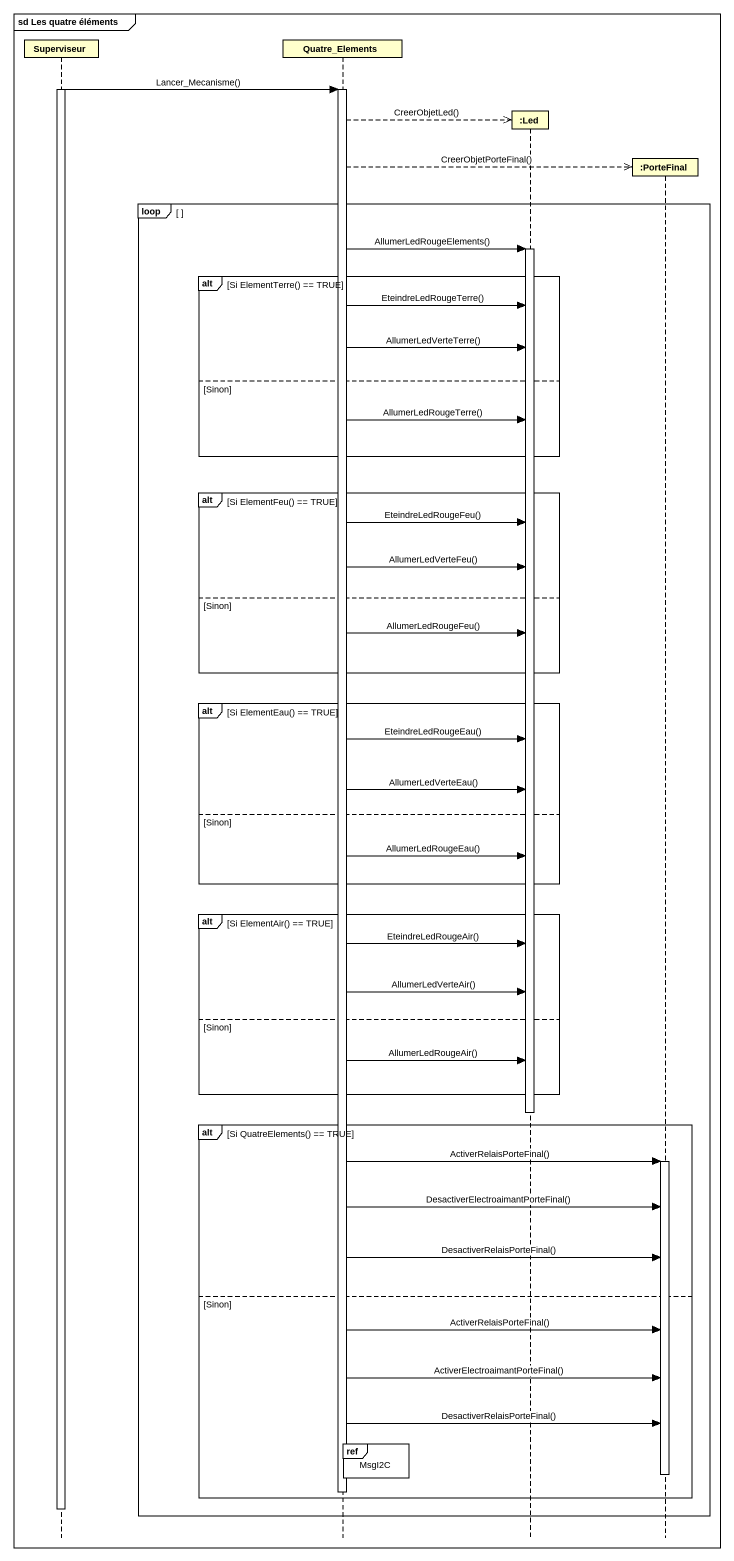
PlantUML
@startuml
mainframe sd Les quatre éléments
hide footbox
participant Superviseur
participant Quatre_Elements
participant ":Led" as Led
participant ":PorteFinal" as PorteFinal

activate Superviseur
Superviseur -> Quatre_Elements : Lancer_Mecanisme()
activate Quatre_Elements
Quatre_Elements -->> Led ** : CreerObjetLed()
Quatre_Elements -->> PorteFinal ** : CreerObjetPorteFinal()
loop
  Quatre_Elements -> Led : AllumerLedRougeElements()
  activate Led
  alt Si ElementTerre() == TRUE
    Quatre_Elements -> Led : EteindreLedRougeTerre()
    Quatre_Elements -> Led : AllumerLedVerteTerre()
  else Sinon
    Quatre_Elements -> Led : AllumerLedRougeTerre()
  end
  alt Si ElementFeu() == TRUE
    Quatre_Elements -> Led : EteindreLedRougeFeu()
    Quatre_Elements -> Led : AllumerLedVerteFeu()
  else Sinon
    Quatre_Elements -> Led : AllumerLedRougeFeu()
  end
  alt Si ElementEau() == TRUE
    Quatre_Elements -> Led : EteindreLedRougeEau()
    Quatre_Elements -> Led : AllumerLedVerteEau()
  else Sinon
    Quatre_Elements -> Led : AllumerLedRougeEau()
  end
  alt Si ElementAir() == TRUE
    Quatre_Elements -> Led : EteindreLedRougeAir()
    Quatre_Elements -> Led : AllumerLedVerteAir()
  else Sinon
    Quatre_Elements -> Led : AllumerLedRougeAir()
  end
  deactivate Led
  alt Si QuatreElements() == TRUE
    Quatre_Elements -> PorteFinal : ActiverRelaisPorteFinal()
    activate PorteFinal
    Quatre_Elements -> PorteFinal : DesactiverElectroaimantPorteFinal()
    Quatre_Elements -> PorteFinal : DesactiverRelaisPorteFinal()
  else Sinon
    Quatre_Elements -> PorteFinal : ActiverRelaisPorteFinal()
    Quatre_Elements -> PorteFinal : ActiverElectroaimantPorteFinal()
    Quatre_Elements -> PorteFinal : DesactiverRelaisPorteFinal()
    ref over Quatre_Elements : MsgI2C
    deactivate PorteFinal
    deactivate Quatre_Elements
  end
  deactivate Superviseur
end
@enduml
